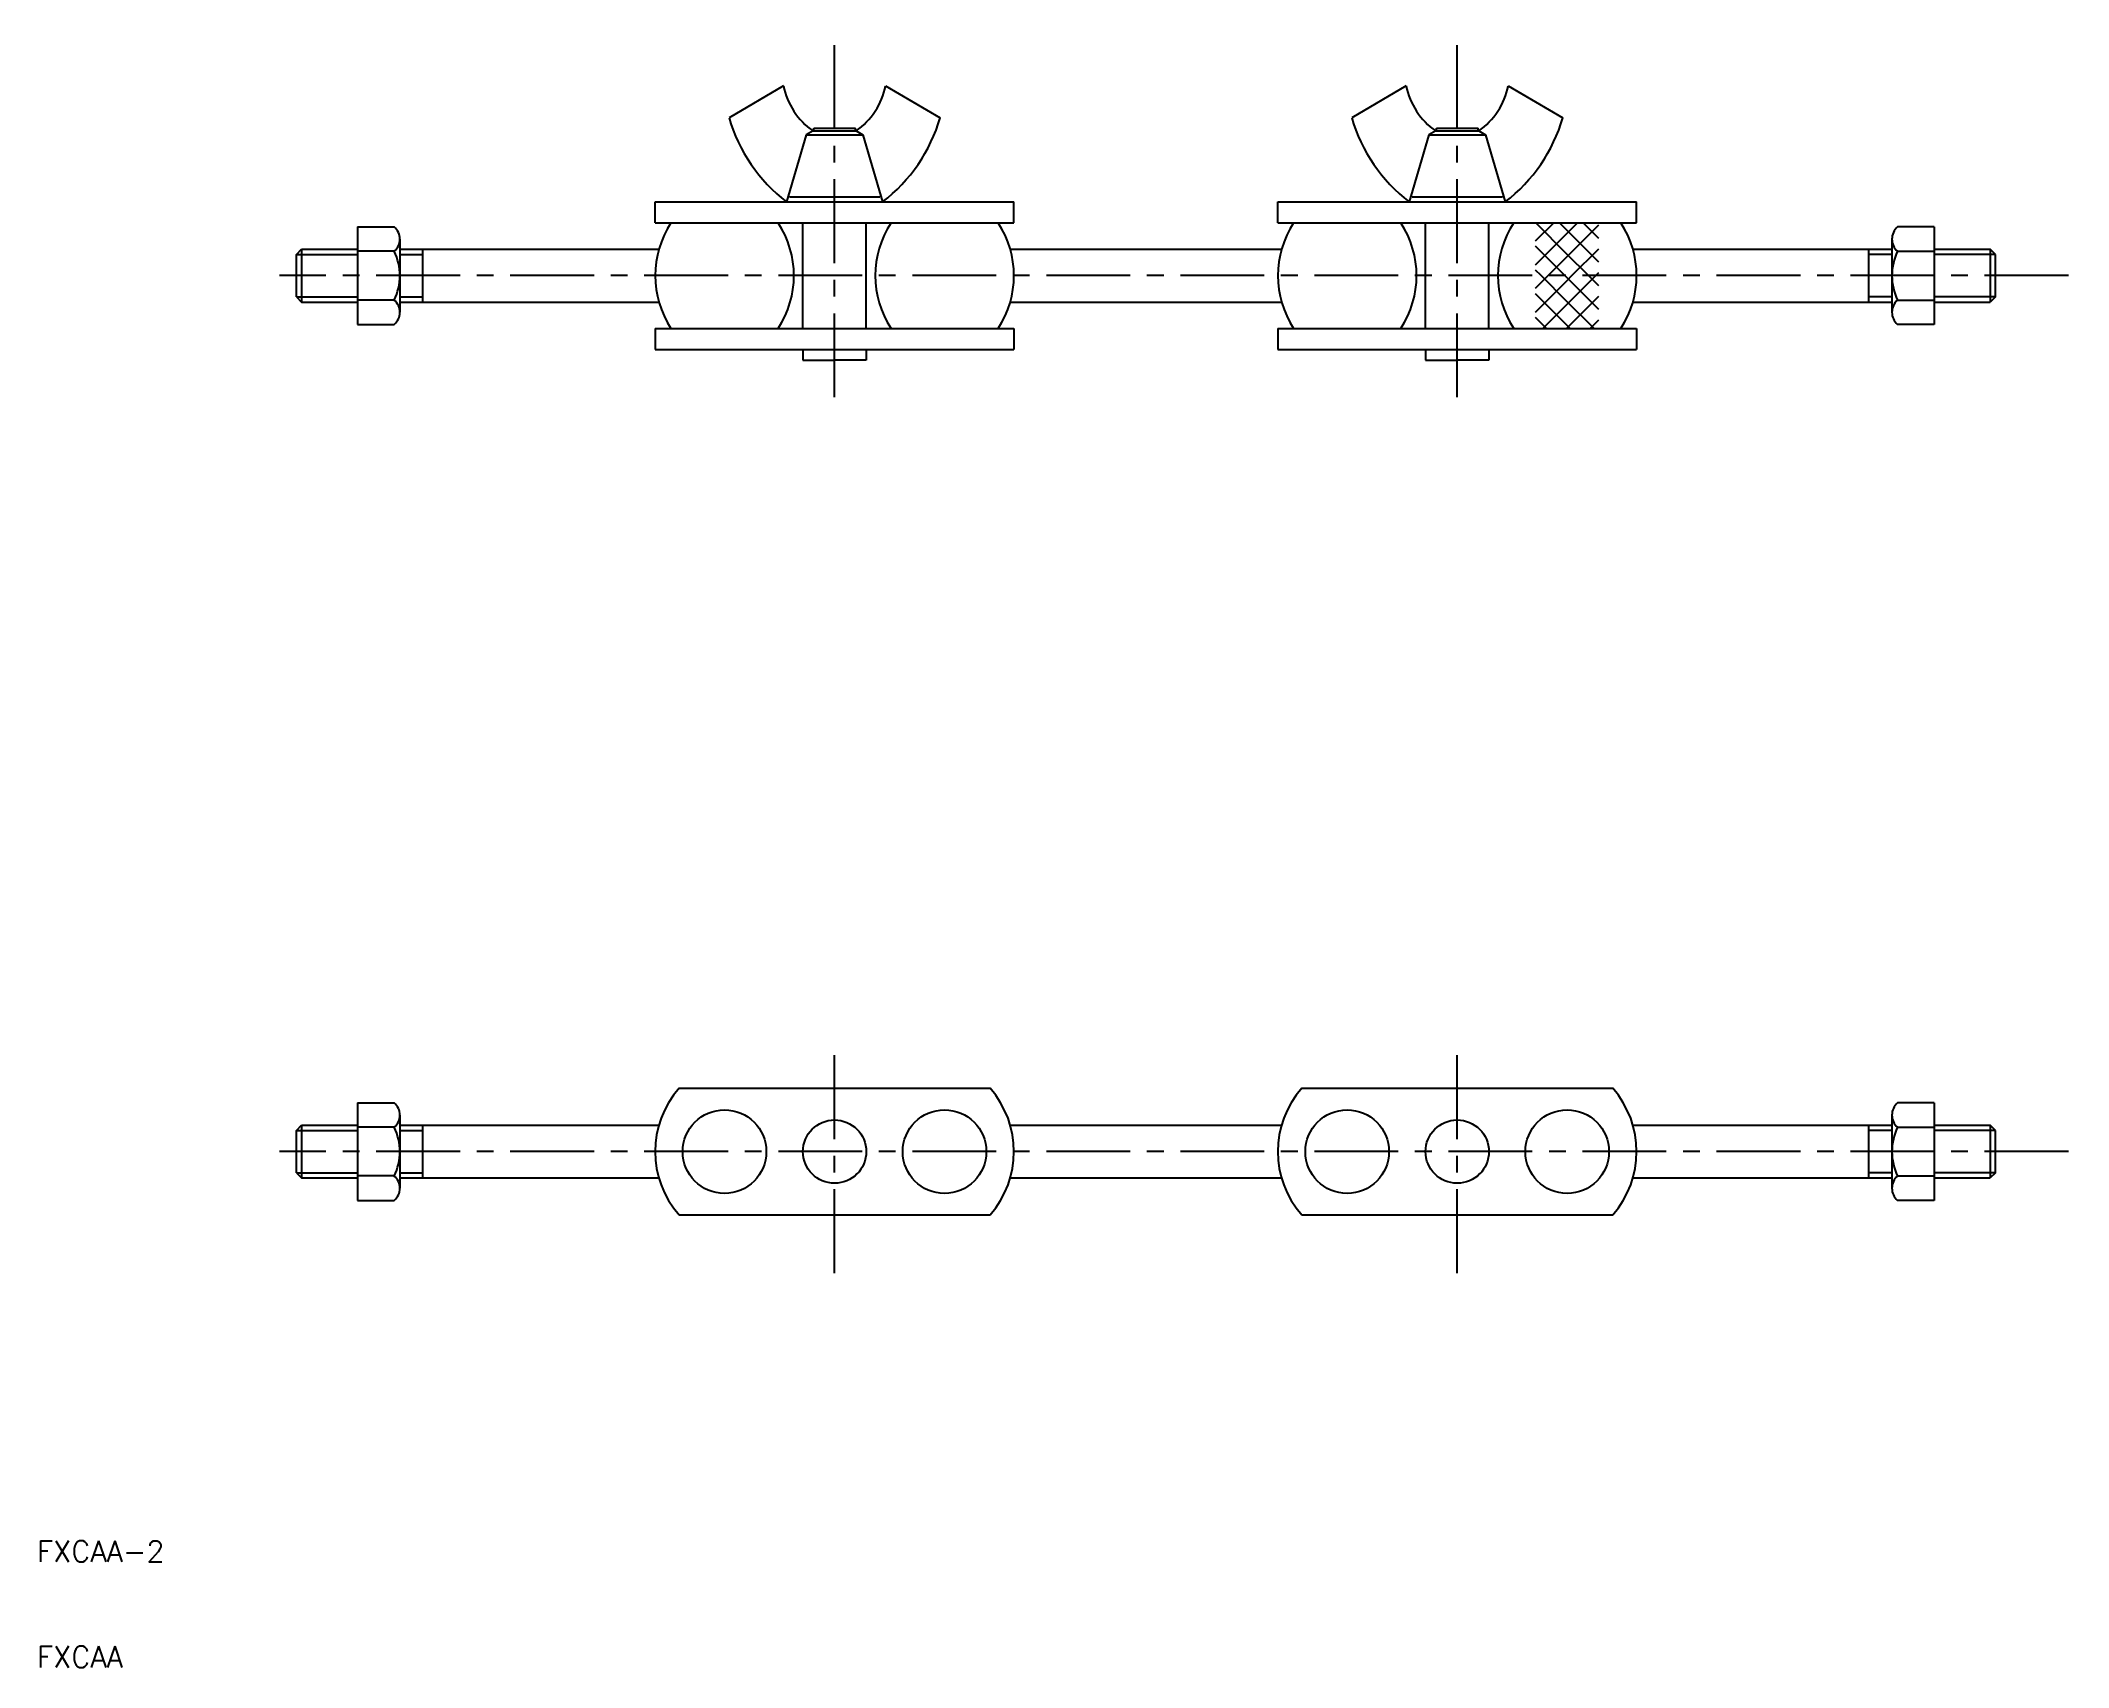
# Model space of a CAD drawing. Extents: x 116 to 308, y -42 to 112.
import ezdxf

# ---------------------------------------------------------------- set-up
doc = ezdxf.new("R2010")
doc.units = 0
doc.header["$LTSCALE"] = 0.25
doc.linetypes.add('CENTER', pattern=[50.8, 31.75, -6.35, 6.35, -6.35])
doc.layers.get('0').update_dxf_attribs({"linetype": 'CONTINUOUS'})
doc.layers.add('CENTER', color=1, linetype='CENTER')
doc.styles.get("Standard").update_dxf_attribs({"font": 'txt.shx'})

msp = doc.modelspace()

# ---------------------------------------------------------------- linework, layer by layer
for p, q in [((186.25, 108.14), (181.09, 105.1)), ((195.93, 108.14), (201.09, 105.1)), ((245.25, 108.14), (240.09, 105.1)), ((254.93, 108.14), (260.09, 105.1)), ((189.05, 103.85), (188.41, 103.48)), ((189.05, 103.85), (193.13, 103.85)), ((189.11, 104.11), (193.07, 104.11)), ((189.11, 103.85), (189.11, 104.11)), ((193.07, 103.85), (193.07, 104.11)), ((193.13, 103.85), (193.77, 103.48)), ((248.05, 103.85), (247.41, 103.48)), ((248.05, 103.85), (252.13, 103.85)), ((248.11, 104.11), (252.07, 104.11)), ((248.11, 103.85), (248.11, 104.11)), ((252.07, 103.85), (252.07, 104.11)), ((252.13, 103.85), (252.77, 103.48)), ((188.41, 103.48), (186.54, 97.14)), ((188.41, 103.48), (193.77, 103.48)), ((193.77, 103.48), (195.64, 97.14)), ((247.41, 103.48), (245.54, 97.14)), ((247.41, 103.48), (252.77, 103.48)), ((252.77, 103.48), (254.64, 97.14)), ((174.09, 97.14), (208.09, 97.14)), ((174.09, 95.14), (174.09, 97.14)), ((186.81, 97.62), (195.37, 97.62)), ((208.09, 95.14), (208.09, 97.14)), ((233.09, 97.14), (267.09, 97.14)), ((233.09, 95.14), (233.09, 97.14)), ((245.81, 97.62), (254.37, 97.62)), ((267.09, 95.14), (267.09, 97.14)), ((145.9, 94.76), (145.9, 85.52)), ((145.9, 94.76), (149.36, 94.76)), ((174.09, 95.14), (208.09, 95.14)), ((188.09, 85.14), (188.09, 95.14)), ((194.09, 85.14), (194.09, 95.14)), ((233.09, 95.14), (267.09, 95.14)), ((247.09, 85.14), (247.09, 95.14)), ((253.09, 85.14), (253.09, 95.14)), ((295.28, 94.76), (291.82, 94.76)), ((295.28, 94.76), (295.28, 85.52)), ((140.09, 92.14), (140.59, 92.64)), ((140.59, 92.64), (140.59, 87.64)), ((140.59, 92.64), (145.9, 92.64)), ((149.36, 92.45), (145.9, 92.45)), ((149.9, 93.6), (149.9, 86.67)), ((149.9, 92.64), (174.44, 92.64)), ((152.09, 87.64), (152.09, 92.64)), ((207.74, 92.64), (233.44, 92.64)), ((266.74, 92.64), (291.28, 92.64)), ((289.09, 87.64), (289.09, 92.64)), ((291.28, 93.6), (291.28, 86.67)), ((291.82, 92.45), (295.28, 92.45)), ((295.28, 92.64), (300.59, 92.64)), ((300.59, 92.64), (300.59, 87.64)), ((301.09, 92.14), (300.59, 92.64)), ((140.09, 88.14), (140.09, 92.14)), ((301.09, 88.14), (301.09, 92.14)), ((140.09, 88.14), (140.59, 87.64)), ((140.59, 87.64), (145.9, 87.64)), ((149.36, 87.83), (145.9, 87.83)), ((149.9, 87.64), (174.44, 87.64)), ((207.74, 87.64), (233.44, 87.64)), ((266.74, 87.64), (291.28, 87.64)), ((291.82, 87.83), (295.28, 87.83)), ((295.28, 87.64), (300.59, 87.64)), ((301.09, 88.14), (300.59, 87.64)), ((145.9, 85.52), (149.36, 85.52)), ((174.09, 85.14), (208.09, 85.14)), ((174.09, 85.14), (174.09, 83.14)), ((208.09, 85.14), (208.09, 83.14)), ((233.09, 85.14), (267.09, 85.14)), ((233.09, 85.14), (233.09, 83.14)), ((267.09, 85.14), (267.09, 83.14)), ((295.28, 85.52), (291.82, 85.52)), ((174.09, 83.14), (208.09, 83.14)), ((188.09, 83.14), (188.09, 82.14)), ((194.09, 83.14), (194.09, 82.14)), ((233.09, 83.14), (267.09, 83.14)), ((247.09, 83.14), (247.09, 82.14)), ((253.09, 83.14), (253.09, 82.14)), ((188.09, 82.14), (191.09, 82.14)), ((194.09, 82.14), (191.09, 82.14)), ((247.09, 82.14), (250.09, 82.14)), ((253.09, 82.14), (250.09, 82.14)), ((145.9, 11.75), (145.9, 2.51)), ((145.9, 11.75), (149.36, 11.75)), ((176.35, 13.13), (205.83, 13.13)), ((235.35, 13.13), (264.83, 13.13)), ((295.28, 11.75), (291.82, 11.75)), ((295.28, 11.75), (295.28, 2.51)), ((140.09, 9.13), (140.59, 9.63)), ((140.59, 9.63), (140.59, 4.63)), ((140.59, 9.63), (145.9, 9.63)), ((149.9, 10.59), (149.9, 3.66)), ((149.9, 9.63), (174.44, 9.63)), ((152.09, 4.63), (152.09, 9.63)), ((207.74, 9.63), (233.44, 9.63)), ((266.74, 9.63), (291.28, 9.63)), ((289.09, 4.63), (289.09, 9.63)), ((291.28, 10.59), (291.28, 3.66)), ((295.28, 9.63), (300.59, 9.63)), ((300.59, 9.63), (300.59, 4.63)), ((301.09, 9.13), (300.59, 9.63)), ((140.09, 5.13), (140.09, 9.13)), ((149.36, 9.44), (145.9, 9.44)), ((291.82, 9.44), (295.28, 9.44)), ((301.09, 5.13), (301.09, 9.13)), ((140.09, 5.13), (140.59, 4.63)), ((140.59, 4.63), (145.9, 4.63)), ((149.36, 4.82), (145.9, 4.82)), ((149.9, 4.63), (174.44, 4.63)), ((207.74, 4.63), (233.44, 4.63)), ((266.74, 4.63), (291.28, 4.63)), ((291.82, 4.82), (295.28, 4.82)), ((295.28, 4.63), (300.59, 4.63)), ((301.09, 5.13), (300.59, 4.63)), ((145.9, 2.51), (149.36, 2.51)), ((295.28, 2.51), (291.82, 2.51)), ((176.35, 1.13), (205.83, 1.13)), ((235.35, 1.13), (264.83, 1.13))]:
    msp.add_line(p, q)
at = {"color": 3}
for p, q in [((257.51, 93.43), (259.23, 95.14)), ((257.51, 91.18), (260.51, 94.18)), ((260.51, 92.16), (257.54, 95.14)), ((260.51, 94.41), (259.78, 95.14)), ((260.51, 94.18), (261.47, 95.14)), ((260.51, 91.94), (263.51, 94.94)), ((263.51, 91.41), (260.51, 94.41)), ((263.51, 93.65), (262.03, 95.14)), ((260.29, 90.14), (257.51, 92.92)), ((260.96, 90.14), (263.51, 92.69)), ((140.09, 92.14), (145.9, 92.14)), ((149.9, 92.14), (152.09, 92.14)), ((258.05, 90.14), (257.51, 90.67)), ((258.72, 90.14), (260.51, 91.94)), ((262.54, 90.14), (260.51, 92.16)), ((263.21, 90.14), (263.51, 90.44)), ((291.28, 92.14), (289.09, 92.14)), ((301.09, 92.14), (295.28, 92.14)), ((257.51, 88.94), (258.72, 90.14)), ((257.51, 86.69), (260.51, 89.69)), ((260.51, 85.42), (257.51, 88.42)), ((260.51, 87.67), (258.05, 90.14)), ((260.51, 89.92), (260.29, 90.14)), ((260.51, 89.69), (260.96, 90.14)), ((260.51, 87.44), (263.21, 90.14)), ((263.51, 86.92), (260.51, 89.92)), ((263.51, 89.16), (262.54, 90.14)), ((140.09, 88.14), (145.9, 88.14)), ((149.9, 88.14), (152.09, 88.14)), ((258.21, 85.14), (260.51, 87.44)), ((260.51, 85.2), (263.51, 88.2)), ((263.05, 85.14), (260.51, 87.67)), ((291.28, 88.14), (289.09, 88.14)), ((301.09, 88.14), (295.28, 88.14)), ((258.56, 85.14), (257.51, 86.18)), ((260.45, 85.14), (260.51, 85.2)), ((260.8, 85.14), (260.51, 85.42)), ((262.7, 85.14), (263.51, 85.95)), ((140.09, 9.13), (145.9, 9.13)), ((149.9, 9.13), (152.09, 9.13)), ((291.28, 9.13), (289.09, 9.13)), ((301.09, 9.13), (295.28, 9.13)), ((140.09, 5.13), (145.9, 5.13)), ((149.9, 5.13), (152.09, 5.13)), ((291.28, 5.13), (289.09, 5.13)), ((301.09, 5.13), (295.28, 5.13))]:
    msp.add_line(p, q, dxfattribs=at)
for centre, radius in [((180.66, 7.13), 3.96), ((191.09, 7.13), 3), ((201.51, 7.13), 3.96), ((239.66, 7.13), 3.96), ((250.09, 7.13), 3), ((260.51, 7.13), 3.96)]:
    msp.add_circle(centre, radius)
for centre, radius, start, end in [((192.99, 109.48), 6.87, 191.2616, 235.0199), ((189.19, 109.48), 6.87, 304.9801, 348.7384), ((251.99, 109.48), 6.87, 191.2616, 235.0199), ((248.19, 109.48), 6.87, 304.9801, 348.7384), ((195.9, 109.39), 15.42, 196.1285, 232.61), ((186.28, 109.39), 15.42, 307.39, 343.8715), ((254.9, 109.39), 15.42, 196.1285, 232.61), ((245.28, 109.39), 15.42, 307.39, 343.8715), ((148.39, 93.6), 1.51, 310.1341, 49.8659), ((183.17, 90.14), 9.08, 146.6015, 213.3985), ((178.16, 90.14), 9.08, 326.6015, 33.3985), ((204.02, 90.14), 9.08, 146.6015, 213.3985), ((199.01, 90.14), 9.08, 326.6015, 33.3985), ((242.17, 90.14), 9.08, 146.6015, 213.3985), ((237.16, 90.14), 9.08, 326.6015, 33.3985), ((263.02, 90.14), 9.08, 146.6015, 213.3985), ((258.01, 90.14), 9.08, 326.6015, 33.3985), ((292.79, 93.6), 1.51, 130.1341, 229.8659), ((144.66, 90.14), 5.24, 333.8288, 26.1712), ((296.52, 90.14), 5.24, 153.8288, 206.1712), ((148.39, 86.67), 1.51, 310.1341, 49.8659), ((292.79, 86.67), 1.51, 130.1341, 229.8659), ((148.39, 10.59), 1.51, 310.1341, 49.8659), ((183.17, 7.13), 9.08, 138.6581, 221.3419), ((199.01, 7.13), 9.08, 318.6581, 41.3419), ((242.17, 7.13), 9.08, 138.6581, 221.3419), ((258.01, 7.13), 9.08, 318.6581, 41.3419), ((292.79, 10.59), 1.51, 130.1341, 229.8659), ((144.66, 7.13), 5.24, 333.8288, 26.1712), ((296.52, 7.13), 5.24, 153.8288, 206.1712), ((148.39, 3.66), 1.51, 310.1341, 49.8659), ((292.79, 3.66), 1.51, 130.1341, 229.8659)]:
    msp.add_arc(centre, radius, start, end)
at = {"layer": 'CENTER', "color": 1, "linetype": 'CENTER'}
for p, q in [((191.09, 78.63), (191.09, 112.42)), ((250.09, 78.63), (250.09, 112.42)), ((308, 90.14), (138.51, 90.14)), ((191.09, -4.38), (191.09, 17.29)), ((250.09, -4.38), (250.09, 17.29)), ((308, 7.13), (138.51, 7.13))]:
    msp.add_line(p, q, dxfattribs=at)

# ---------------------------------------------------------------- texts
for s, p in [('FXCAA-2', (115.51, -31.75)), ('FXCAA', (115.51, -41.75))]:
    msp.add_text(s, height=2).set_placement(p)

doc.saveas('drawing.dxf')
